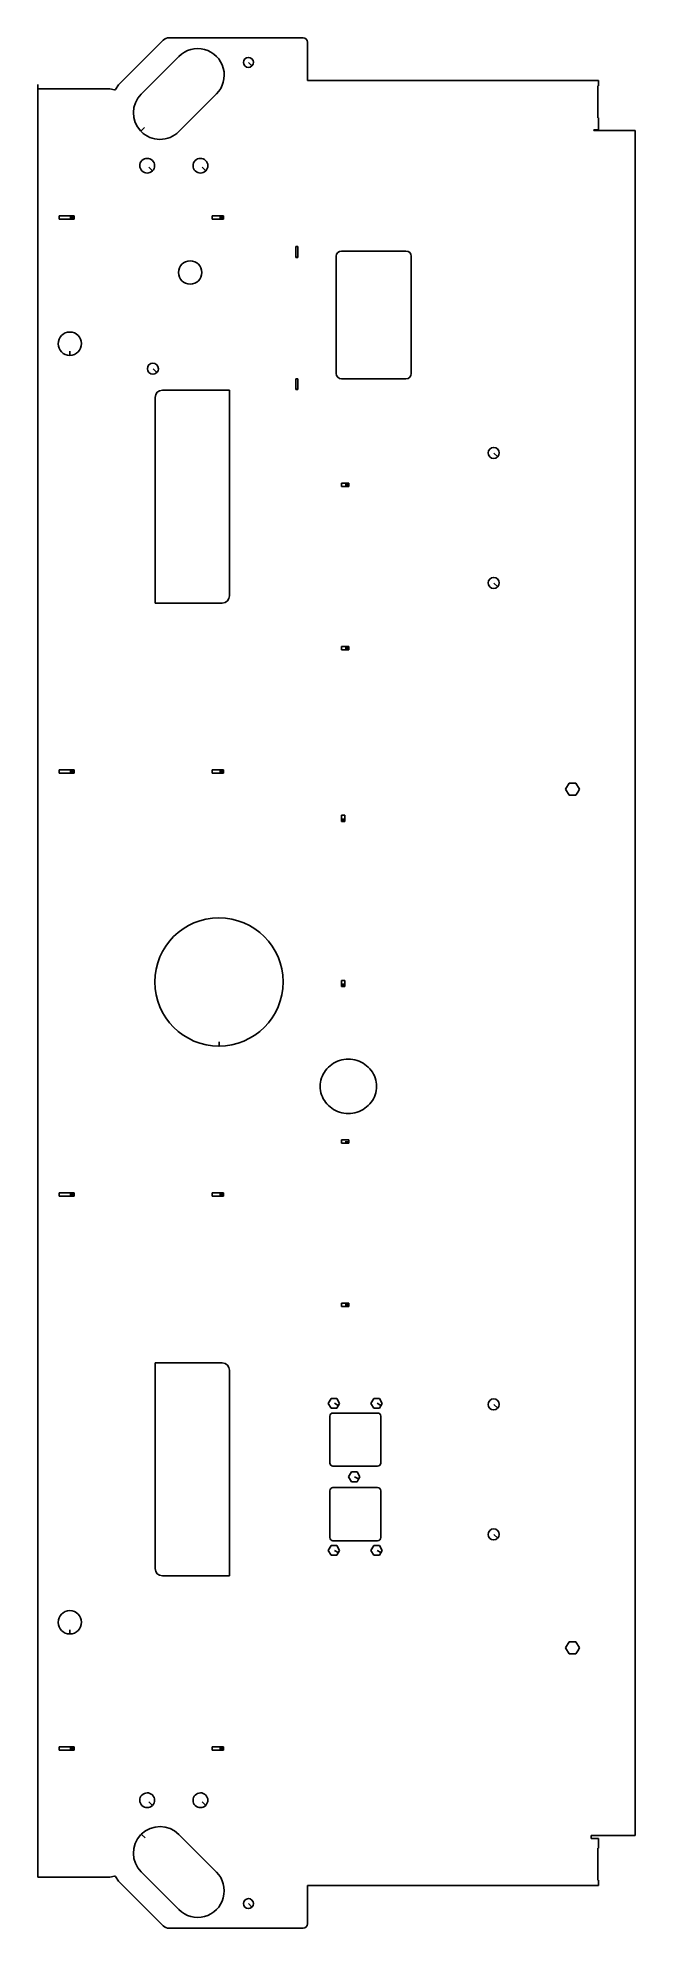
# Model space of a CAD drawing. Extents: x 10 to 571, y 10 to 1784.
import ezdxf

# ---------------------------------------------------------------- set-up
doc = ezdxf.new("R2010")
doc.units = 0

msp = doc.modelspace()

# ---------------------------------------------------------------- linework, layer by layer
for p, q in [((127.57, 1781.7), (85.81, 1739.93)), ((258.96, 1784.06), (133.27, 1784.06)), ((263.02, 1744.06), (263.02, 1780)), ((106.97, 1731.28), (142.32, 1766.64)), ((207.64, 1761.04), (210.96, 1757.73)), ((9.94, 1740.2), (9.94, 1736.2)), ((85.81, 1739.93), (82.82, 1735.6)), ((536.09, 1744.06), (263.02, 1744.06)), ((535.59, 1709.06), (535.59, 1738.94)), ((535.59, 1738.94), (536.09, 1738.94)), ((536.09, 1738.94), (536.09, 1744.06)), ((9.94, 1736.2), (9.94, 57.74)), ((77.49, 1736.26), (10, 1736.26)), ((81.83, 1735.22), (77.49, 1736.26)), ((177.59, 1731.36), (142.24, 1696.01)), ((536.09, 1709.06), (535.59, 1709.06)), ((536.09, 1697.69), (536.09, 1709.06)), ((110.09, 1699.88), (106.52, 1696.47)), ((531.86, 1697.06), (531.86, 1697.69)), ((531.86, 1697.69), (536.09, 1697.69)), ((570.64, 1697.06), (531.86, 1697.06)), ((570.64, 96.94), (570.64, 1697.06)), ((114.06, 1662.63), (117.55, 1659.14)), ((164.06, 1662.63), (167.55, 1659.14)), ((44.02, 1616.94), (30.14, 1616.94)), ((30.14, 1616.94), (30.14, 1613.86)), ((40.08, 1615.46), (44.02, 1615.46)), ((44.02, 1615.46), (44.02, 1616.94)), ((44.02, 1613.86), (44.02, 1615.4)), ((173.44, 1613.86), (173.44, 1616.94)), ((173.44, 1616.94), (184.32, 1616.94)), ((180.38, 1615.34), (184.32, 1615.34)), ((184.32, 1616.94), (184.32, 1615.4)), ((184.32, 1615.34), (184.32, 1613.86)), ((30.14, 1613.86), (44.02, 1613.86)), ((184.32, 1613.86), (173.44, 1613.86)), ((252.02, 1577.86), (252.02, 1588.14)), ((252.02, 1588.14), (253.9, 1588.14)), ((253.9, 1588.14), (253.9, 1577.86)), ((289.97, 1469), (289.97, 1579)), ((294.91, 1583.94), (355.51, 1583.94)), ((360.45, 1579), (360.45, 1469)), ((252.9, 1577.86), (252.02, 1577.86)), ((252.9, 1578.8), (252.9, 1577.86)), ((253.9, 1577.86), (252.96, 1577.86)), ((40.06, 1490), (40.06, 1486.06)), ((118.18, 1473.37), (121.67, 1469.87)), ((252.02, 1453.86), (252.02, 1464.14)), ((252.02, 1464.14), (253.9, 1464.14)), ((252.9, 1454.8), (252.9, 1453.86)), ((253.9, 1464.14), (253.9, 1453.86)), ((325.21, 1464.06), (294.91, 1464.06)), ((355.51, 1464.06), (325.21, 1464.06)), ((120.02, 1253.56), (120.02, 1446.5)), ((126.96, 1453.44), (189.9, 1453.44)), ((189.9, 1453.44), (189.9, 1260.5)), ((252.9, 1453.86), (252.02, 1453.86)), ((253.9, 1453.86), (252.96, 1453.86)), ((438.07, 1394.37), (441.56, 1390.87)), ((295.05, 1363.06), (295.05, 1366.19)), ((295.05, 1366.19), (301.93, 1366.19)), ((301.93, 1366.19), (301.93, 1364.62)), ((301.93, 1363.06), (295.05, 1363.06)), ((298.49, 1364.56), (301.93, 1364.56)), ((301.93, 1364.56), (301.93, 1363.06)), ((438.07, 1272.37), (441.56, 1268.87)), ((151.46, 1253.56), (120.02, 1253.56)), ((182.96, 1253.56), (151.46, 1253.56)), ((295.05, 1209.81), (295.05, 1212.94)), ((295.05, 1212.94), (301.93, 1212.94)), ((301.93, 1209.81), (295.05, 1209.81)), ((298.49, 1211.31), (301.93, 1211.31)), ((301.93, 1212.94), (301.93, 1211.37)), ((301.93, 1211.31), (301.93, 1209.81)), ((30.14, 1093.86), (30.14, 1096.94)), ((30.14, 1096.94), (44.02, 1096.94)), ((44.02, 1093.86), (30.14, 1093.86)), ((40.08, 1095.34), (44.02, 1095.34)), ((44.02, 1096.94), (44.02, 1095.4)), ((44.02, 1095.34), (44.02, 1093.86)), ((173.44, 1093.86), (173.44, 1096.94)), ((173.44, 1096.94), (184.32, 1096.94)), ((184.32, 1093.86), (173.44, 1093.86)), ((180.38, 1095.34), (184.32, 1095.34)), ((184.32, 1096.94), (184.32, 1095.4)), ((184.32, 1095.34), (184.32, 1093.86)), ((505.37, 1079), (508.6, 1084.59)), ((508.6, 1084.59), (515.05, 1084.59)), ((515.05, 1084.59), (518.28, 1079)), ((508.6, 1073.41), (505.37, 1079)), ((515.05, 1073.41), (508.6, 1073.41)), ((516.67, 1076.2), (515.05, 1073.41)), ((518.28, 1079), (516.67, 1076.2)), ((295.05, 1048.56), (295.05, 1054.44)), ((295.05, 1054.44), (298.13, 1054.44)), ((296.53, 1048.56), (295.05, 1048.56)), ((296.53, 1051.5), (296.53, 1048.56)), ((298.13, 1048.56), (296.59, 1048.56)), ((298.13, 1054.44), (298.13, 1048.56)), ((295.05, 893.56), (295.05, 899.44)), ((295.05, 899.44), (298.13, 899.44)), ((296.53, 893.56), (295.05, 893.56)), ((296.53, 896.5), (296.53, 893.56)), ((298.13, 893.56), (296.59, 893.56)), ((298.13, 899.44), (298.13, 893.56)), ((180.02, 841.75), (180.02, 837.81)), ((295.05, 746.56), (295.05, 749.69)), ((295.05, 749.69), (301.93, 749.69)), ((301.93, 746.56), (295.05, 746.56)), ((298.49, 748.06), (301.93, 748.06)), ((301.93, 749.69), (301.93, 748.12)), ((301.93, 748.06), (301.93, 746.56)), ((30.14, 697.06), (30.14, 700.14)), ((30.14, 700.14), (44.02, 700.14)), ((44.02, 697.06), (30.14, 697.06)), ((40.08, 698.54), (44.02, 698.54)), ((44.02, 700.14), (44.02, 698.6)), ((44.02, 698.54), (44.02, 697.06)), ((173.44, 697.06), (173.44, 700.14)), ((173.44, 700.14), (184.32, 700.14)), ((184.32, 697.06), (173.44, 697.06)), ((180.38, 698.54), (184.32, 698.54)), ((184.32, 700.14), (184.32, 698.6)), ((184.32, 698.54), (184.32, 697.06)), ((295.05, 593.31), (295.05, 596.44)), ((295.05, 596.44), (301.93, 596.44)), ((301.93, 593.31), (295.05, 593.31)), ((298.49, 594.82), (301.93, 594.82)), ((301.93, 596.44), (301.93, 594.87)), ((301.93, 594.82), (301.93, 593.31)), ((120.02, 347.5), (120.02, 540.44)), ((120.02, 540.44), (182.96, 540.44)), ((189.9, 533.5), (189.9, 340.56)), ((282.61, 502.5), (285.26, 507.09)), ((285.26, 497.91), (282.61, 502.5)), ((285.26, 507.09), (290.56, 507.09)), ((290.56, 497.91), (285.26, 497.91)), ((288.34, 502.53), (291.8, 500.53)), ((290.56, 507.09), (293.21, 502.5)), ((291.89, 500.21), (290.56, 497.91)), ((293.21, 502.5), (291.89, 500.2)), ((322.61, 502.5), (325.26, 507.09)), ((325.26, 497.91), (322.61, 502.5)), ((325.26, 507.09), (330.56, 507.09)), ((330.56, 497.91), (325.26, 497.91)), ((328.34, 502.53), (331.8, 500.53)), ((330.56, 507.09), (333.21, 502.5)), ((331.89, 500.21), (330.56, 497.91)), ((333.21, 502.5), (331.89, 500.2)), ((438.07, 501.37), (441.56, 497.87)), ((283.97, 490.5), (283.97, 446.5)), ((328.91, 493.44), (286.91, 493.44)), ((331.85, 446.5), (331.85, 490.5)), ((286.91, 443.56), (307.91, 443.56)), ((307.91, 443.56), (328.91, 443.56)), ((301.61, 433.5), (304.26, 438.09)), ((304.26, 428.91), (301.61, 433.5)), ((304.26, 438.09), (309.56, 438.09)), ((309.56, 428.91), (304.26, 428.91)), ((307.34, 433.53), (310.8, 431.53)), ((309.56, 438.09), (312.21, 433.5)), ((310.89, 431.21), (309.56, 428.91)), ((312.21, 433.5), (310.89, 431.2)), ((283.97, 420.5), (283.97, 376.5)), ((328.91, 423.44), (286.91, 423.44)), ((331.85, 376.5), (331.85, 420.5)), ((286.91, 373.56), (307.91, 373.56)), ((307.91, 373.56), (328.91, 373.56)), ((438.07, 379.37), (441.56, 375.87)), ((282.61, 364.5), (285.26, 369.09)), ((285.26, 359.91), (282.61, 364.5)), ((285.26, 369.09), (290.56, 369.09)), ((290.56, 359.91), (285.26, 359.91)), ((288.34, 364.53), (291.8, 362.53)), ((290.56, 369.09), (293.21, 364.5)), ((291.89, 362.21), (290.56, 359.91)), ((293.21, 364.5), (291.89, 362.2)), ((322.61, 364.5), (325.26, 369.09)), ((325.26, 359.91), (322.61, 364.5)), ((325.26, 369.09), (330.56, 369.09)), ((330.56, 359.91), (325.26, 359.91)), ((328.34, 364.53), (331.8, 362.53)), ((330.56, 369.09), (333.21, 364.5)), ((331.89, 362.21), (330.56, 359.91)), ((333.21, 364.5), (331.89, 362.2)), ((158.46, 340.56), (126.96, 340.56)), ((189.9, 340.56), (158.46, 340.56)), ((40.06, 290), (40.06, 286.06)), ((505.37, 273), (508.6, 278.59)), ((508.6, 267.41), (505.37, 273)), ((508.6, 278.59), (515.05, 278.59)), ((515.05, 267.41), (508.6, 267.41)), ((515.05, 278.59), (518.28, 273)), ((516.67, 270.2), (515.05, 267.41)), ((518.28, 273), (516.67, 270.2)), ((30.14, 177.06), (30.14, 180.14)), ((30.14, 180.14), (44.02, 180.14)), ((40.08, 178.54), (44.02, 178.54)), ((44.02, 180.14), (44.02, 178.6)), ((44.02, 178.54), (44.02, 177.06)), ((173.44, 177.06), (173.44, 180.14)), ((173.44, 180.14), (184.32, 180.14)), ((180.38, 178.54), (184.32, 178.54)), ((184.32, 180.14), (184.32, 178.6)), ((184.32, 178.54), (184.32, 177.06)), ((44.02, 177.06), (30.14, 177.06)), ((184.32, 177.06), (173.44, 177.06)), ((114.06, 128.63), (117.55, 125.14)), ((164.06, 128.63), (167.55, 125.14)), ((110.56, 94.6), (107.08, 98.11)), ((142.24, 97.99), (177.59, 62.64)), ((529.39, 94.06), (529.39, 96.94)), ((529.39, 96.94), (570.64, 96.94)), ((536.09, 94.06), (529.39, 94.06)), ((536.09, 84.94), (536.09, 94.06)), ((535.59, 55.06), (535.59, 84.94)), ((535.59, 84.94), (536.09, 84.94)), ((9.94, 57.74), (77.49, 57.74)), ((77.49, 57.74), (81.83, 58.78)), ((82.82, 58.4), (85.81, 54.07)), ((85.81, 54.07), (127.57, 12.3)), ((142.32, 27.36), (106.97, 62.72)), ((536.09, 55.06), (535.59, 55.06)), ((536.09, 49.94), (536.09, 55.06)), ((263.02, 14), (263.02, 49.94)), ((263.02, 49.94), (536.09, 49.94)), ((207.64, 33.04), (210.96, 29.73)), ((133.27, 9.94), (258.96, 9.94))]:
    msp.add_line(p, q)
msp.add_circle((152.96, 1563.8), 11)
for centre, radius, start, end in [((133.27, 1776), 8.06, 90, 135), ((258.96, 1780), 4.06, 0, 90), ((159.96, 1749), 24.95, 314.98375, 135), ((207.6, 1761), 4.69, 315.77772, 315), ((82.04, 1736.13), 0.943, 257.00538, 325.80439), ((124.6, 1713.64), 24.93, 134.98376, 223.5212), ((124.6, 1713.64), 24.94, 224.80501, 315.01625), ((112.6, 1664), 6.94, 315.52564, 315), ((162.6, 1664), 6.94, 315.52564, 315), ((294.91, 1579), 4.94, 90, 180), ((355.51, 1579), 4.94, 0, 90), ((40, 1497), 10.94, 270.31423, 270), ((117.96, 1473.5), 5.19, 315.62445, 315), ((294.91, 1469), 4.94, 180, 270), ((355.51, 1469), 4.94, 270, 0), ((126.96, 1446.5), 6.94, 90, 180), ((437.85, 1394.5), 5.19, 315.62445, 315), ((437.85, 1272.5), 5.19, 315.62445, 315), ((182.96, 1260.5), 6.94, 270, 0), ((179.96, 898), 60.19, 270.05712, 270), ((300.73, 799.28), 25.97, 124.82213, 142.80802), ((301.25, 798.54), 26.88, 107.29552, 124.83134), ((301.41, 798.01), 27.43, 72.69457, 107.28549), ((301.58, 798.54), 26.88, 55.16866, 72.70448), ((302.1, 799.28), 25.97, 37.19198, 55.17787), ((299.5, 800), 24.53, 161.26221, 198.73779), ((300.02, 799.82), 25.08, 142.81027, 161.25441), ((302.81, 799.82), 25.07, 18.75293, 37.18973), ((303.33, 800), 24.52, 341.25471, 18.74529), ((300.02, 800.18), 25.08, 198.74559, 217.18973), ((300.73, 800.72), 25.97, 217.19198, 235.17787), ((302.1, 800.72), 25.97, 304.82213, 322.80802), ((302.81, 800.18), 25.08, 322.81027, 341.24707), ((301.25, 801.46), 26.88, 235.16866, 252.70448), ((301.41, 801.99), 27.43, 252.71451, 270), ((301.41, 801.99), 27.43, 270, 287.30543), ((301.58, 801.46), 26.88, 287.29552, 304.83134), ((182.96, 533.5), 6.94, 0, 90), ((291.68, 500.32), 0.242, 332.35402, 60.25512), ((331.68, 500.32), 0.242, 332.35402, 60.25512), ((437.85, 501.5), 5.19, 315.62445, 315), ((286.91, 490.5), 2.94, 90, 180), ((328.91, 490.5), 2.94, 0, 90), ((286.91, 446.5), 2.94, 180, 270), ((328.91, 446.5), 2.94, 270, 0), ((310.68, 431.32), 0.242, 332.35402, 60.25512), ((286.91, 420.5), 2.94, 90, 180), ((328.91, 420.5), 2.94, 0, 90), ((286.91, 376.5), 2.94, 180, 270), ((328.91, 376.5), 2.94, 270, 0), ((437.85, 379.5), 5.19, 315.62445, 315), ((291.68, 362.32), 0.242, 332.35402, 60.25512), ((331.68, 362.32), 0.242, 332.35402, 60.25512), ((126.96, 347.5), 6.94, 180, 270), ((40, 297), 10.94, 270.31423, 270), ((112.6, 130), 6.94, 315.52564, 315), ((162.6, 130), 6.94, 315.52564, 315), ((124.6, 80.36), 24.94, 135.9099, 225.01624), ((124.6, 80.36), 24.94, 44.98376, 134.62637), ((82.04, 57.87), 0.934, 34.19561, 102.99462), ((159.96, 45), 24.94, 225, 45.01624), ((207.6, 33), 4.69, 315.77772, 315), ((133.27, 18), 8.06, 225, 270), ((258.96, 14), 4.06, 270, 0)]:
    msp.add_arc(centre, radius, start, end)

doc.saveas('drawing.dxf')
